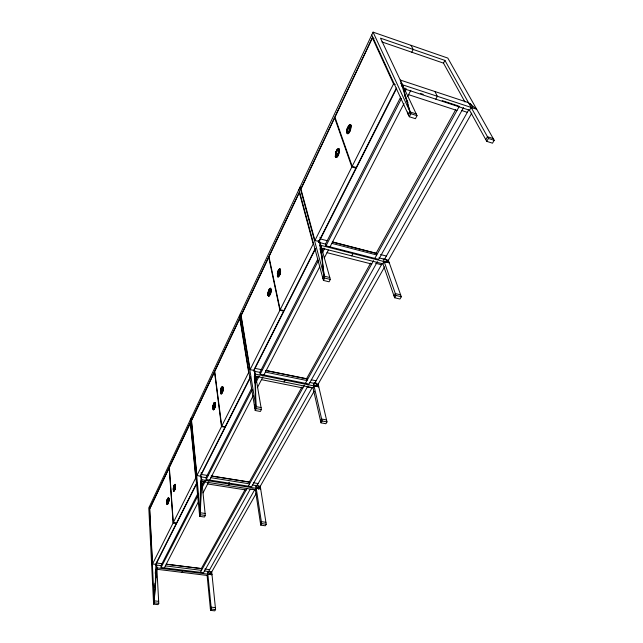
<?xml version="1.0" encoding="UTF-8"?>
<svg xmlns="http://www.w3.org/2000/svg" width="643" height="643" viewBox="0 0 643 643"><rect width="100%" height="100%" fill="white"/><g stroke="black" fill="none" stroke-linecap="round" stroke-linejoin="round"><path stroke-width="0.96" d="M166.778 502.191C167.196 510.566 167.196 493.663 166.915 502.215M167.092 502.898L166.778 503.236L167.043 501.91L167.453 503.646L168.466 502.079L168.579 498.663M257.168 484.894L260.696 489.034L201.669 479.718L200.311 512.768L199.483 514.344L199.595 509.393M201.034 477.114L200.311 512.768L205.109 513.468M199.483 514.344L199.651 510.341M200.278 495.311L200.825 482.29M349.696 124.589C348.233 126.245 346.119 130.224 347.541 132.876L348.787 132.53L349.945 130.569L350.475 127.901L349.35 131.445L348.112 132.522L350.065 129.211L350.708 125.184L350.29 124.613L350.877 125.24C351.351 128.198 350.451 131.799 348.048 133.72C344.953 132.329 347.541 126.293 349.696 124.589L350.459 124.67M348.112 132.522L350.065 129.211L349.905 125.763L348.393 126.88L347.107 130.352M350.234 129.267C351.464 117.516 351.255 133.326 347.879 133.672L347.284 133.631M350.644 127.949L350.556 125.907L349.535 125.361L347.903 127.893M347.606 127.483L346.698 132.008M347.533 132.112C348.088 133.656 346.89 129.516 347.373 132.442C346.304 135.295 348.836 122.805 347.051 133.109L347.453 133.688M335.718 157.374L336.458 157.503C338.765 155.694 339.874 151.804 339.038 149.168C337.888 149.57 338.974 151.78 338.724 149.819C338.821 148.895 339.319 154.513 337.752 155.566C334.215 160.019 339.737 152.921 339.207 149.224C338.829 146.652 339.472 157.262 336.281 157.447L335.333 156.779L335.558 152.801L337.406 148.999L338.813 148.629M337.511 150.06C338.917 148.276 334.119 154.899 337.535 149.723C334.923 150.269 335.919 164.455 335.831 152.817M335.967 152.833L335.333 156.779L335.895 157.431M336.514 151.748L335.976 155.863L335.333 156.771M337.02 155.968L336.691 156.37C335.517 156.691 336.112 154.497 335.799 155.815L336.514 156.321L338.017 154.28L338.564 150.141M337.543 155.26C335.196 158.307 339.48 152.769 338.692 150.936M338.572 153.195L339.03 150.751M153.516 602.178L153.693 599.212L153.516 602.178L154.207 600.859L156.844 567.865L212.005 574.649L209.65 571.651M155.268 573.524L155.389 571.547M156.362 565.285L154.207 600.859L158.668 601.35M278.628 275.759L277.688 275.268L278.226 275.96L279.456 274.4L280.388 269.714L279.665 268.822L280.26 269.071C281.071 271.595 280.469 275.734 278.017 276.996C280.131 275.526 280.742 272.11 280.043 269.73C277.334 269.417 278.331 274.36 277.294 276.072L278.178 277.029M280.26 273.588C280.541 262.031 281.007 277.406 277.792 276.12L277.559 275.542L278.315 276.345M280.155 272.375L280.372 271.193M277.583 276.763L277.583 272.27L278.556 269.827L279.818 268.854M280.131 272.262L279.215 275.26L278.387 276L277.615 274.465L277.454 276.104L278.017 270.928M279.126 269.096L278.154 271.258L277.454 276.112M270.261 288.177L271.113 289.141L271.105 291.536L270.39 294.261L268.798 296.262L267.954 295.274L267.97 292.895L269.192 289.125L270.422 288.209L268.806 290.523L268.589 295.378L268.139 293.859L268.678 290.194M268.798 296.262L268.115 295.314L268.404 291.536M270.51 292.782L270.727 289.937L269.827 289.406C268.533 291.745 267.247 295.37 269.007 295.25L269.803 294.55L270.936 290.572L269.827 294.815L268.935 295.587L268.436 295.346M268.332 294.494L269.393 295.073L270.036 293.722L270.84 288.45M268.645 296.23L269.16 295.989C270.711 293.618 272.166 289.101 270.052 289.189L269.827 289.406M153.998 596.182L154.24 593.184M154.722 587.18L155.043 583.185M155.365 579.19L156.169 569.192L156.844 567.865M221.208 388.05L222.1 386.596L222.992 386.861L223.129 389.939L222.486 392.407L221.586 393.854L220.694 393.572C219.866 391.45 222.156 382.336 220.822 392.158C222.213 394.561 223.153 388.589 222.574 387.681L222.012 387.504L222.574 387.681M222.165 387.536L221.345 388.581L222.39 387.118L222.872 388.276L222.39 392.045L221.152 393.299L221.642 393.243M222.816 390.028L222.976 388.059L222.39 387.118M222.518 386.491L222.92 389.996L221.53 392.913M221.168 393.95L220.645 392.849L220.83 389.216M221.296 393.331L220.678 391.491L221.497 388.613M221.216 389.481L222.325 387.424L222.872 388.276L222.478 387.456L221.819 387.938C221.128 390.422 220.445 392.592 221.361 393.018L222.478 390.968M215.075 402.823L215.075 407.204L214.272 409.237L213.283 409.8L212.865 406.368L213.918 403.073L214.762 402.47L215.22 402.856L214.762 402.47M213.428 409.832L213.114 409.462C212.753 406.553 215.638 396.096 213.291 408.908L213.886 409.149L214.617 407.992L215.228 404.937L215.043 403.41L213.934 403.587L214.296 403.153M214.272 403.458L215.092 404.262L214.714 403.418L213.5 405.379L213.388 408.635C215.309 409.237 214.963 404.31 215.043 403.41M215.092 404.262L215.413 403.611L215.075 407.204M174.06 490.296C176.029 488.045 175.627 478.336 174.47 490.022L173.948 490.304L173.666 489.387L174.446 484.734L173.256 488.873L173.771 491.164L173.53 488.576L173.256 489.926L173.578 489.572M173.948 490.304L173.53 489.371L173.811 490.279L174.856 488.664L174.84 485.184L173.795 486.807M175.177 488.985L175.017 484.324L175.531 485.545L175.177 488.985L174.478 490.786L173.634 491.139M167.952 498.614C168.305 497.168 166.007 504.642 167.18 502.713C166.826 500.849 169.197 495.014 167.14 499.852M167.55 503.646L168.996 498.976L168.321 503.405L167.14 504.466M167.317 500.158L168.329 498.582L168.731 500.31L168.86 498.952L168.715 501.202L168.82 500.214M173.618 487.683L173.433 488.68M167.18 501.934L166.907 501.018M338.017 149.698L336.988 150.767L335.734 153.982M350.355 126.976L350.081 125.811L349.109 126.181L347.051 131.518M167.059 501.026L167.461 498.839M167.389 500.077L166.955 502.006M167.453 503.646L167.043 502.697L167.317 503.622L167.823 503.365L168.876 501.21M168.579 501.186L168.12 503.003L168.466 502.079M167.59 504.522L168.739 501.186M173.377 487.691L173.875 486.727M173.755 487.707L174.727 485.192M175.113 487.78L174.1 491.18M213.484 403.957L212.753 407.614M213.42 405.291L212.865 406.368M213.283 409.8L214.561 408.329L215.132 405.974M221.136 389.401L220.573 390.502M222.775 389.971L222.864 391.233M222.719 391.209L223.129 389.939M270.727 289.929L270.213 289.229L269.417 289.929L268.139 293.859M268.115 295.306L268.364 294.783C268.292 291.809 268.428 297.259 269.65 294.518L270.719 291.729M277.744 272.31L277.302 273.685M279.207 270.092L280.155 270.566L279.609 269.891L278.781 270.639L277.688 273.476L277.712 275.574M277.559 275.534L278.226 275.96L279.054 275.22L280.284 272.302M214.907 402.494L214.063 403.097L213.5 405.379M213.347 405.347L213.58 404.318M213.388 408.635C214.497 409.221 215.718 404.125 214.569 403.394L214.087 403.868M221.071 389.449L221.795 387.166L222.671 386.523M221.023 393.926L221.899 393.291L222.703 391.073M335.726 152.849L336.064 151.274M338.539 153.155L338.282 154.473M347.976 127.804L347.541 129.098L347.083 129.042M350.21 129.219L349.945 130.569M168.225 498.582L167.26 500.053M174.84 485.184L175.258 486.116L174.976 485.2L173.931 486.823L173.94 485.473M214.103 408.442L213.621 408.908L213.098 408.032L213.476 408.876L214.923 407.035M268.557 291.665L270.277 288.892L269.24 289.639L269.031 290.724M347.686 129.106L349.631 125.795L350.387 126.237L349.631 125.795M403.804 88.662L469.543 110.25L486.743 141.356L492.498 143.188L494.202 140.303L447.817 58.087L373.069 32.15L148.798 507.922L153.613 604.147L158.082 604.637L158.773 603.327L156.691 565.093M149.554 509.087L190.585 422.266M191.333 420.699L240 317.722M240.884 315.85L299.542 191.751M300.619 189.476L372.675 37.021M374.001 38.443L372.418 37.897L334.947 117.163L352.179 166.312L356.222 167.493L396.393 88.011M337.406 148.999L335.574 154.103M174.446 485.24L174.759 484.91L174.173 486.06M214.079 403.611L213.765 404.527M168.329 498.582L168.643 498.928L167.55 499.402M278.057 272.455L278.62 270.599L279.609 269.891L278.226 271.418M175.266 486.904L175.531 485.545L175.258 486.116M173.256 489.926L173.53 489.363L173.69 490.231L173.441 489.556M212.929 408.699L213.074 407.228L212.785 408.675L213.098 408.032M215.26 403.579L215.124 405.066L215.051 404.013M220.645 392.841L220.79 391.354L220.501 392.817L220.822 392.158M168.595 499.498L168.996 498.976M173.393 489.942L173.666 489.387M222.872 388.276L223.193 387.608L222.904 389.087L222.976 388.059M339.207 149.216L338.716 149.819M350.877 125.24L350.548 125.907L350.033 125.377M346.874 133.053L347.196 132.386L347.541 132.876M220.501 392.817L220.862 392.407M267.954 295.266L268.364 294.791M212.785 408.675L213.138 408.273M168.257 503.027L167.518 503.935L168.088 502.818M174.856 488.664L174.028 490.585L174.615 489.436M212.994 408.249L213.741 409.125L214.424 407.783M152.52 563.991L173.128 522.936L169.173 467.815L149.723 508.967L152.52 563.991L155.63 564.377L176.343 523.394L173.128 522.936M173.313 522.574L195.729 477.918L190.424 422.869L169.342 467.453L173.313 522.574L176.528 523.032L196.806 482.901M196.919 475.555L221.497 426.606L214.529 371.879L191.534 420.514L196.919 475.555L200.254 476.085L224.954 427.225L221.497 426.606M221.714 426.172L248.664 372.498L239.815 318.398L214.73 371.453L221.714 426.172L225.171 426.791L250.44 376.79M250.095 369.637L279.906 310.264L268.726 257.232L241.141 315.584L250.095 369.637L253.688 370.368L283.635 311.116L279.906 310.264M280.163 309.741L313.173 244.002L299.325 192.514L268.967 256.718L280.163 309.741L283.901 310.593L315.263 248.544M314.933 240.49L351.85 166.971L334.641 117.798L300.94 189.09L314.933 240.49L318.824 241.495L355.892 168.144L351.85 166.971M352.179 166.312L393.532 83.944L372.418 37.897M411.801 52.22L413.2 49.455L411.07 45.34M196.927 483.255L155.614 564.956L161.007 565.623L197.915 493.478M250.408 377.505L200.222 476.736L206.001 477.653L251.598 388.517M315.432 248.913L253.639 371.107L259.868 372.361L260.19 374.202L309.026 384.048L377.449 261.645M463.539 107.622L378.711 259.386L325.993 245.835L325.487 244.075L318.759 242.339L396.265 89.072M200.865 481.285L201.669 479.718M254.499 382.915L254.395 376.018L255.359 374.122L318.791 386.885L314.781 382.609M320.045 246.896L320.841 245.337L389.304 262.907L385.125 258.968M401.73 86.258L402.478 84.78L476.688 109.262L468.474 102.647L400.235 80.029L410.097 111.97L408.506 115.001L407.646 112.171M202.015 485.457L204.289 481.004M256.163 379.603L257.988 376.042M259.868 372.361L317.899 258.912M322.014 250.874L323.389 248.19M325.487 244.075L400.693 97.069M404.334 89.94L405.251 88.155M250.304 489.106L203.574 572.704L161.112 567.472L197.634 496.227M202.199 487.322L205.398 481.085M307.997 385.888L251.646 486.703L206.202 479.517L252.361 389.465M256.018 382.336L259.217 376.099M260.19 374.202L318.381 260.68M322.505 252.635L324.795 248.166M325.993 245.835L401.433 98.668M405.09 91.531L406.464 88.855M164.343 567.873L198.454 501.781M203.051 492.876L208.854 481.631M209.666 480.064L253.205 395.71M257.345 387.689L262.939 376.846M263.911 374.949L319.667 266.933M324.273 258.02L328.372 250.063M330.02 246.872L403.981 103.571M407.662 96.45L410.837 90.293M254.732 404.511L254.877 408.514L255.882 406.593L255.359 374.122M322.665 276.562L322.923 278.515L324.168 276.136L320.841 245.337M153.613 604.147L154.304 602.829L149.425 506.588M201.38 476.929L205.31 515.461L204.474 517.036L199.684 516.345L200.503 514.762L191.084 418.199M254.732 370.448L261.396 409.559L260.383 411.472L255.207 410.499L256.211 408.586L240.482 313.406M319.868 241.816L330.317 279.424L329.063 281.795L323.437 280.428L324.691 278.049L299.992 187.169M494.202 140.303L488.439 138.462L444.932 60.418L380.487 38.154L417.042 115.676L415.442 118.698L409.31 116.745L410.901 113.715L373.069 32.15M464.985 102.004L443.501 63.135L444.932 60.418M181.929 572.342L182.636 571.04M228.458 485.626L229.294 484.075L229.061 482.226M284.077 381.966L285.082 380.101M351.737 255.874L352.967 253.575M435.809 99.175L437.361 96.289L434.901 91.523M165.372 565.888L201.524 570.365L201.347 568.541L244.935 489.91M210.88 477.701L249.58 483.857L249.307 482.017L301.993 386.973M265.382 372.104L306.976 380.543L306.566 378.719L370.625 263.148M331.828 243.367L376.726 254.974L376.123 253.229L455.654 109.752M200.439 572.318L247.016 488.471M248.294 486.172L304.404 385.165M305.425 383.324L373.575 260.648M374.829 258.39L459.351 106.24M208.605 571.523L254.845 489.46M256.935 485.746L312.072 387.898L307.169 386.917M314.588 383.429L382.36 263.14M384.53 259.282L468.691 109.913M256.453 493.004L211.724 571.908L215.582 609.572L214.826 610.85L210.542 610.384L207.11 575.429L207.842 574.135M314.146 391.217L260.262 486.277L266.226 524.278L265.326 525.797L260.745 525.138L255.384 489.862L256.252 488.326M384.635 266.861L318.148 384.152L327.006 421.904L325.913 423.745L320.986 422.829L312.988 387.761L314.025 385.921M471.769 113.152L388.372 260.278L401.312 296.769L399.954 299.043L394.641 297.749L382.898 263.839L384.168 261.588M469.543 110.25L471.142 107.429M210.349 608.439L211.105 607.153L215.381 607.627M260.439 523.169L261.339 521.642L265.921 522.309M320.544 420.868L321.629 419.019L326.548 419.943M393.982 295.844L395.324 293.562L400.637 294.864M485.77 139.603L487.466 136.718L493.221 138.558M210.542 610.384L211.298 609.098L207.568 571.402M260.745 525.138L261.637 523.611L255.777 485.312M320.986 422.829L322.079 420.98L313.398 383.196M394.641 297.749L395.992 295.467L383.252 258.968M486.743 141.356L488.439 138.462M278.162 276.305L279.054 275.22M268.782 295.547L269.65 294.518M221.497 393.219L221.867 392.511M174.309 484.709L175.153 484.348M174.591 485.176L174.454 485.489M174.197 490.32L174.333 490.006M168.731 499.523L168.458 498.606L167.952 498.872M338.443 149.747L337.84 149.65L336.988 150.767M167.686 503.67L167.823 503.365M270.213 289.229L269.417 289.929M350.202 125.433L349.109 126.181M337.358 149.674L338.564 149.377M174.623 484.886L175.033 484.918M173.546 490.215L174.165 490.609M347.67 132.498L348.281 132.579L347.357 132.064M168.185 497.714L168.876 498.188L168.635 497.754M168.12 498.277L168.683 499.322M167.654 503.951L167.043 502.697M154.304 602.829L158.773 603.327M211.298 609.098L215.582 609.572M156.169 569.192L207.11 575.429M336.096 156.265L336.691 156.37M204.273 570.984L211.724 571.908M335.967 156.643L336.611 156.747M166.232 564.16L201.347 568.541M156.579 563.043L162.478 563.774M166.408 564.265L201.798 568.677M204.739 569.047L209.658 569.658M200.503 514.762L205.31 515.461M261.637 523.611L266.226 524.278M168.088 498.566L168.715 498.687M173.256 488.873L173.618 486.51M173.763 489.982L173.755 490.569M175.531 485.553L175.354 486.807M207.649 483.97L246.165 489.998M256.075 487.273L259.402 487.796M251.871 488.993L253.848 489.307M201.854 481.446L255.384 489.862M211.668 476.005L249.307 482.017M208.228 475.563L201.372 474.462L201.179 472.613M211.169 476.029L249.363 482.129M253.286 482.756L258.181 483.544M252.305 485.007L260.262 486.277M215.333 405.926L214.891 405.974M261.058 407.574L255.882 406.593L254.499 370.609M256.211 408.586L261.396 409.559M322.079 420.98L327.006 421.904M222.197 391.836L222.028 392.801M222.044 387.207L221.819 387.938M261.484 379.667L302.869 387.93M313.551 385.27L317.112 385.985L316.436 383.067M255.351 376.211L312.988 387.761M255.223 376.509L257.184 376.902M309.468 382.4L318.148 384.152M266.017 370.464L306.566 378.719M255.03 368.367L261.814 369.741M265.688 370.529L307.354 379.008M311.236 379.796L316.075 380.785M269.827 294.815L270.036 293.722M270.856 289.671L270.47 289.053L270.936 290.572M268.806 290.523L268.219 292.766M268.252 291.496L268.71 291.697M270.357 292.742L270.816 292.943M270.052 289.189L270.526 289.406M277.559 273.54L277.583 272.27M279.456 274.4L279.239 275.517M279.52 269.505L280.043 269.73M279.07 269.738L278.781 270.639M280.155 270.566C279.319 269.296 280.87 273.106 279.882 269.69M329.787 277.511L324.168 276.136L319.635 242.009M324.691 278.049L330.317 279.424M395.992 295.467L401.312 296.769M321.596 248.166L382.898 263.839M375.665 263.276L381.452 264.755M327.03 252.667L371.694 264.032M378.92 257.843L388.372 260.278M319.499 245.168L321.42 245.666M383.268 261.532L387.102 262.521L386.105 259.7M332.27 241.856L376.123 253.229M327.247 240.723L320.463 238.963L319.973 237.219M333.066 242.226L376.669 253.527M380.543 254.532L386.363 256.043M335.558 152.801L336.136 152.881M338.017 154.28L337.752 155.566M349.181 131.397L348.787 132.53M349.39 131.702L349.671 130.384M348.635 132.137L348.209 132.956M348.562 126.928L348.956 125.795M350.708 126.784L350.379 125.859M416.222 113.924L410.097 111.97L402.478 84.78M410.901 113.715L417.042 115.676M461.642 110.475L467.332 112.332M408.578 94.666L456.996 110.483M400.621 83.59L402.494 84.209M393.532 83.944L395.22 84.506M420.345 93.42L423.198 94.36M442.223 100.613L458.395 105.934M381.934 41.94L443.501 63.135M279.448 269.851L279.938 270.052M270.124 288.852L270.631 289.085M337.84 149.65L338.732 150.189M313.744 384.442L315.745 386.58M255.721 485.73L258.655 489.178M207.745 571.45L210.1 574.44M470.346 103.595L472.774 107.936M404.696 95.703L408.008 102.784M371.734 34.979L409.31 116.745M270.365 289.374L270.799 290.74L270.703 289.631M407.726 112.179L408.506 115.001M318.229 240.418L318.759 242.339M319.917 248.616L322.529 258.092M298.915 189.452L323.437 280.428M254.395 376.018L255.56 382.906M239.598 315.287L255.207 410.499M168.739 498.172L168.996 498.976M322.714 276.522L322.923 278.515M206.001 477.653L206.202 479.517M210.968 572.945L211.169 574.938M200.97 482.282L201.572 488.238M190.344 419.775L199.684 516.345M161.007 565.623L161.112 567.472M155.919 564.57L156.595 577.068M254.821 404.576L254.877 408.514"/></g></svg>
